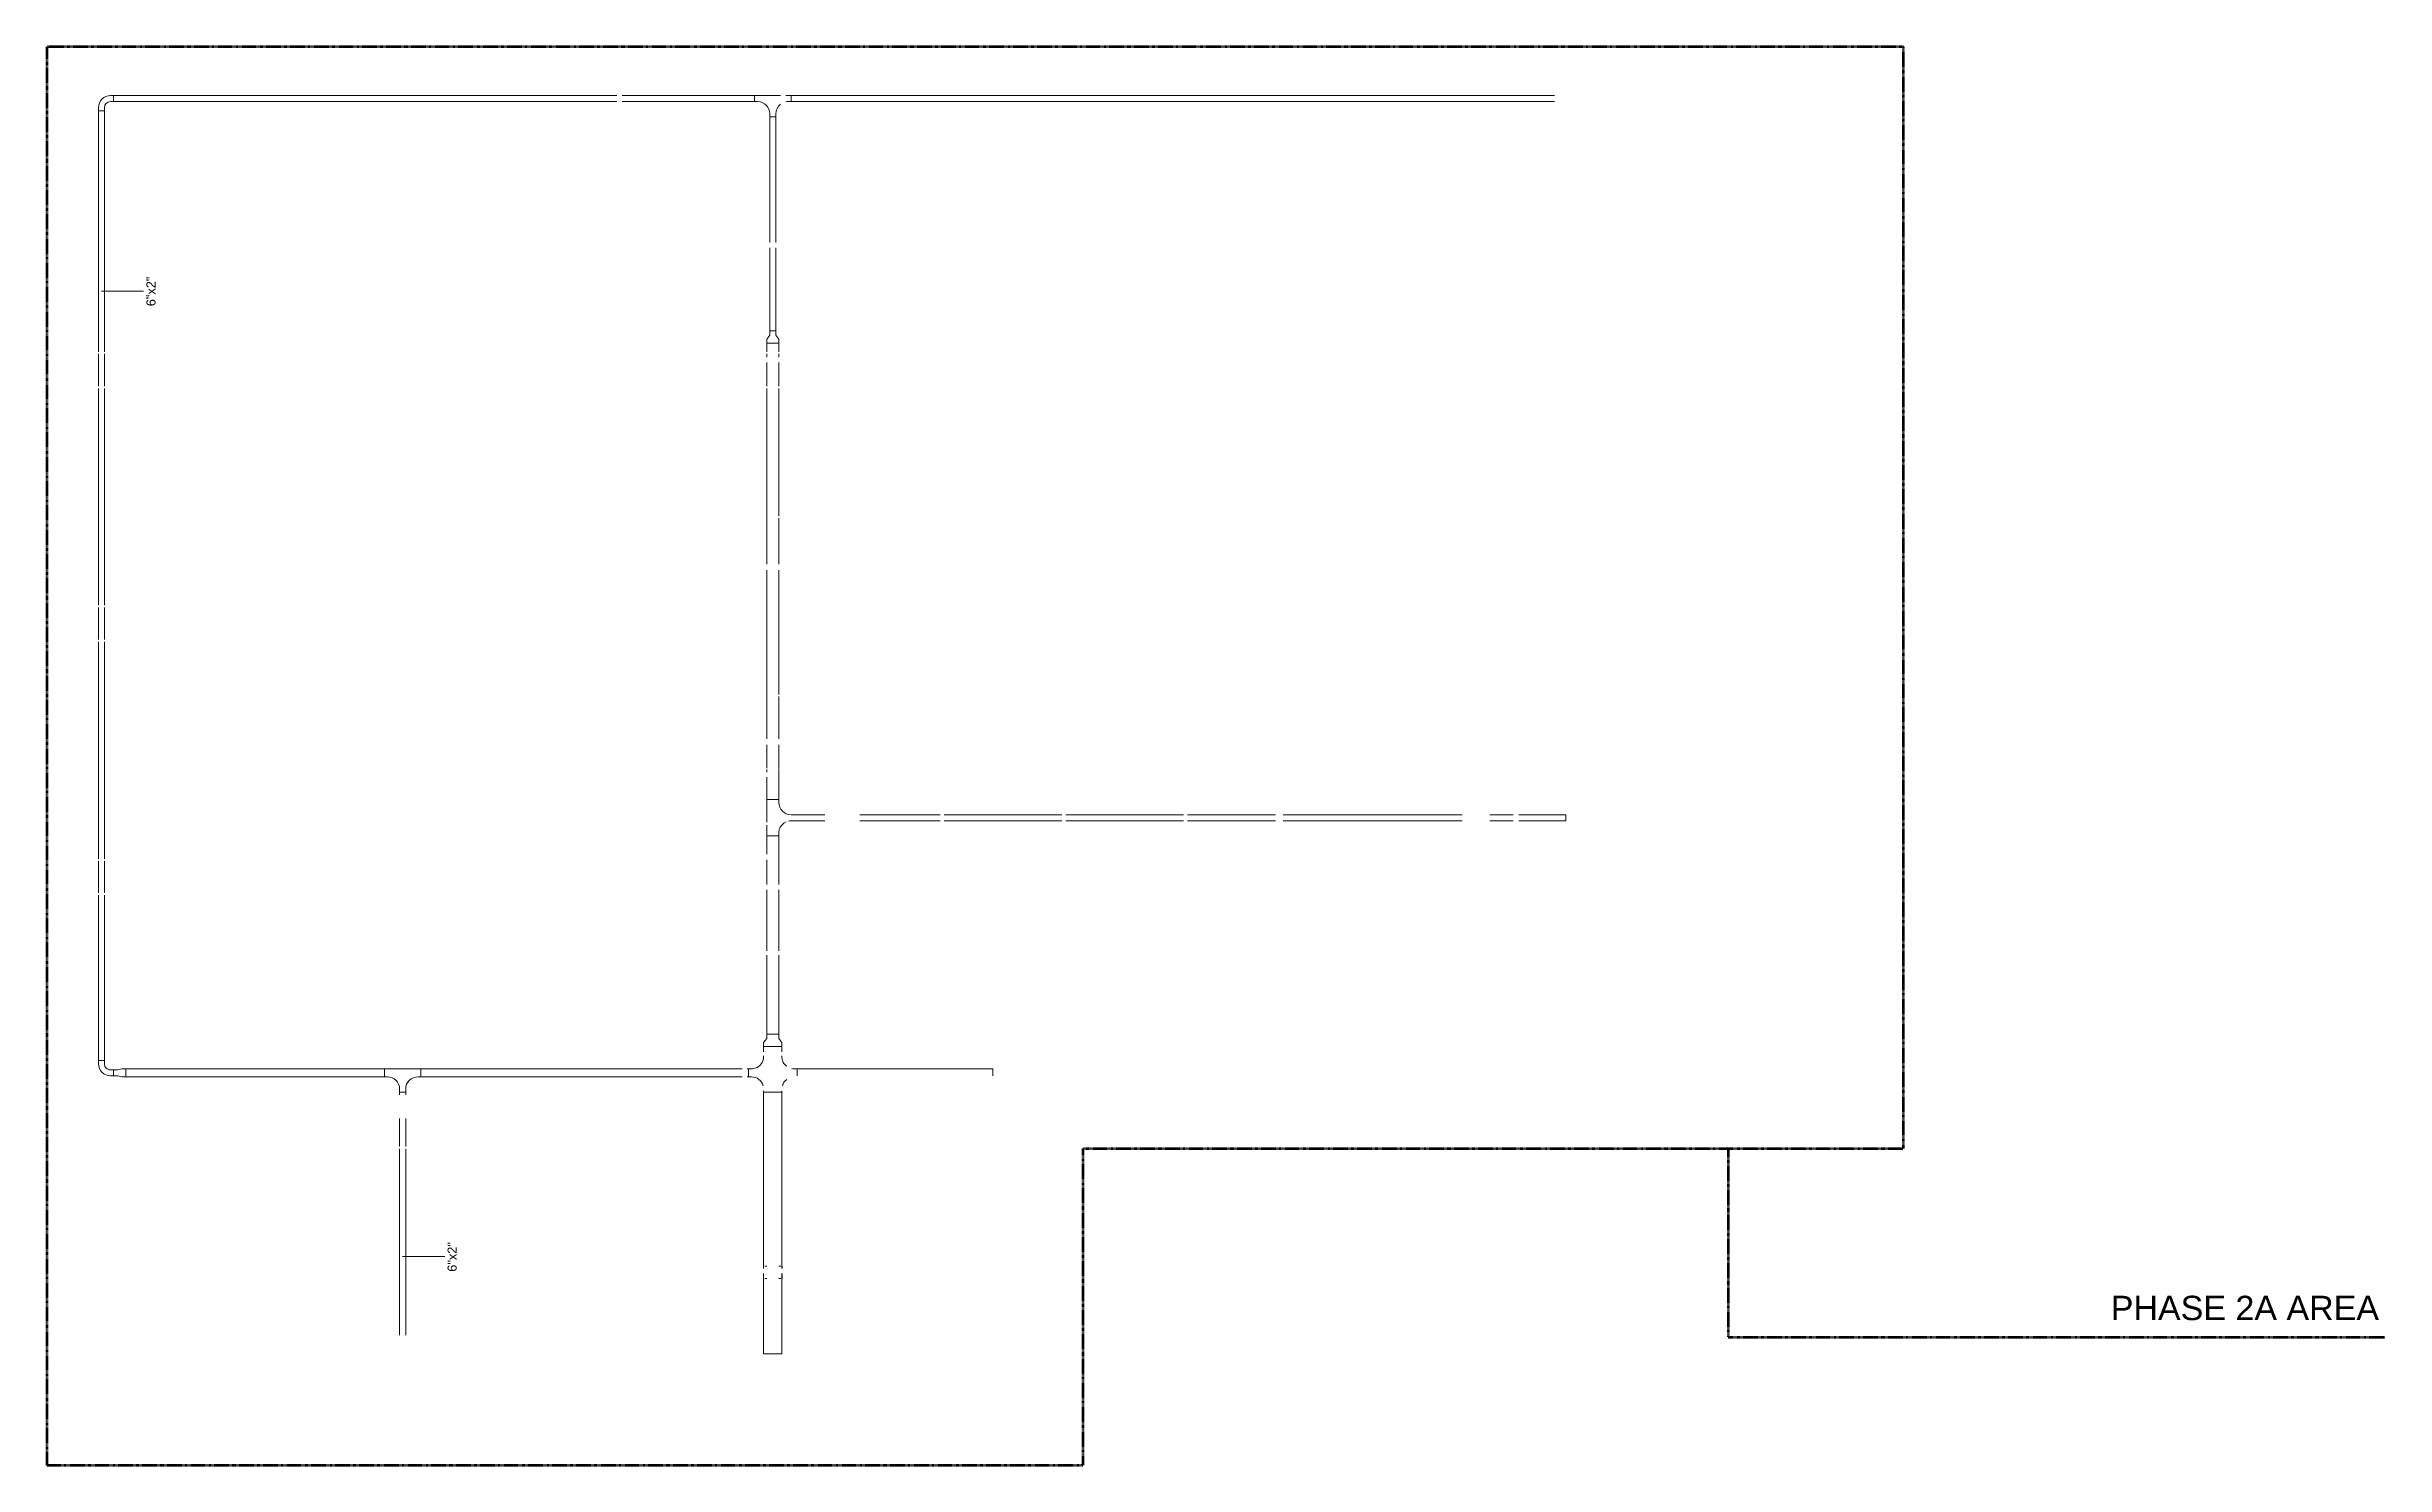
# Model space of a CAD drawing. Header units: inches. Extents: x -897 to 1409, y -556 to 843.
import ezdxf

# ---------------------------------------------------------------- set-up
doc = ezdxf.new("R2010")
doc.units = ezdxf.units.IN
doc.header["$MEASUREMENT"] = 0
doc.linetypes.add('Double Dash 3_8_', pattern=[1, 0.375, -0.125, 0.125, -0.125, 0.125, -0.125])
for name, color, linetype, lineweight in [('A-DETL', 90, 'Continuous', 9), ('E-CABL-TRAY', 211, 'Continuous', 9), ('E-CABL-TRAY-IDEN', 211, 'Continuous', 9), ('E-POWR-CNDT', 130, 'Continuous', 9), ('G-ANNO-TEXT', 231, 'Continuous', 9)]:
    doc.layers.add(name, color=color, linetype=linetype, lineweight=lineweight)
doc.styles.add('Arial', font='arial.ttf', dxfattribs={"height": 9})
doc.styles.add('Arial_1', font='arial.ttf', dxfattribs={"height": 24})

# ---------------------------------------------------------------- blocks, each defined once
blk = doc.blocks.new('Channel Horizontal Bend - Standard-643935-7TH FLOOR TELECOM OVERHEAD ROUTING PLAN')
at = {"layer": 'E-CABL-TRAY'}
for p, q in [((-12, 3), (-12, -3)), ((-9, 3), (-12, 3)), ((3, 12), (-3, 12)), ((-3, 9), (-3, 12)), ((3, 12), (3, 9)), ((-12, -3), (-9, -3))]:
    blk.add_line(p, q, dxfattribs=at)
for radius, end in [(6, 360), (12, 0)]:
    blk.add_arc((-9, 9), radius, 270, end, dxfattribs=at)
blk = doc.blocks.new('Channel Reducer - Standard-645861-7TH FLOOR TELECOM OVERHEAD ROUTING PLAN')
at = {"layer": 'E-CABL-TRAY'}
for p, q in [((0, 4), (0, -4)), ((4, 4), (0, 4)), ((4, 4), (8, 3)), ((8, 3), (12, 3)), ((12, -3), (12, 3)), ((0, -4), (4, -4)), ((8, -3), (4, -4)), ((12, -3), (8, -3))]:
    blk.add_line(p, q, dxfattribs=at)
blk = doc.blocks.new('Channel Horizontal Tee - 12_ Radius-642546-7TH FLOOR TELECOM OVERHEAD ROUTING PLAN')
at = {"layer": 'E-CABL-TRAY'}
for p, q in [((-18, -4), (-18, 4)), ((-18, 4), (18, 4)), ((18, 4), (18, -4)), ((-15, -4), (-18, -4)), ((-3, -19), (-3, -16)), ((3, -19), (-3, -19)), ((3, -16), (3, -19)), ((18, -4), (15, -4))]:
    blk.add_line(p, q, dxfattribs=at)
for centre, start, end in [((-15, -16), 360, 90), ((15, -16), 90, 180)]:
    blk.add_arc(centre, 12, start, end, dxfattribs=at)
blk = doc.blocks.new('Channel Horizontal Cross - 12_ Radius-594063-7TH FLOOR TELECOM OVERHEAD ROUTING PLAN')
at = {"layer": 'E-CABL-TRAY'}
for p, q in [((-4, 21), (-4, 24)), ((-4, 24), (4, 24)), ((4, 24), (4, 21)), ((-19, -9), (-19, 9)), ((-19, 9), (-17.6, 9)), ((16, 9), (16.6, 9)), ((-17.6, -9), (-19, -9)), ((4, -21), (4, -24)), ((16.6, -9), (16, -9)), ((4, -24), (-3.1, -24))]:
    blk.add_line(p, q, dxfattribs=at)
for centre, start, end in [((-16, 21), 285.7586, 360), ((16, 21), 180, 202.5), ((16, 21), 202.5, 213.75), ((16, 21), 213.75, 225), ((16, 21), 225, 258.75), ((16, 21), 258.75, 270), ((-16, -21), 37.3165, 74.2414), ((16, -21), 168.75, 180), ((16, -21), 135, 142.6835), ((16, -21), 123.75, 135), ((16, -21), 112.5, 123.75), ((16, -21), 101.25, 112.5), ((16, -21), 90, 101.25)]:
    blk.add_arc(centre, 12, start, end, dxfattribs=at)
blk = doc.blocks.new('Channel Reducer - Standard-645862-7TH FLOOR TELECOM OVERHEAD ROUTING PLAN')
at = {"layer": 'E-CABL-TRAY'}
for p, q in [((0, 9), (0, -9)), ((4, 9), (0, 9)), ((4, 9), (8, 6)), ((8, 6), (12, 6)), ((12, -6), (12, 6)), ((0, -9), (4, -9)), ((8, -6), (4, -9)), ((12, -6), (8, -6))]:
    blk.add_line(p, q, dxfattribs=at)
blk = doc.blocks.new('Channel Horizontal Tee - 12_ Radius-642547-7TH FLOOR TELECOM OVERHEAD ROUTING PLAN')
at = {"layer": 'E-CABL-TRAY'}
for p, q in [((-18, -3), (-18, 3)), ((-18, 3), (7.7, 3)), ((13, 3), (18, 3)), ((18, 3), (18, -3)), ((-15, -3), (-18, -3)), ((-3, -18), (-3, -15)), ((3, -18), (-3, -18)), ((3, -15), (3, -18)), ((18, -3), (15, -3))]:
    blk.add_line(p, q, dxfattribs=at)
for centre, start, end in [((-15, -15), 360, 90), ((15, -15), 127.961, 180), ((15, -15), 90, 99.4788)]:
    blk.add_arc(centre, 12, start, end, dxfattribs=at)
blk = doc.blocks.new('Channel Reducer - Standard-645863-7TH FLOOR TELECOM OVERHEAD ROUTING PLAN')
at = {"layer": 'E-CABL-TRAY'}
for p, q in [((0, 3), (0, -3)), ((4, 3), (0, 3)), ((4, 3), (8, 6)), ((8, 6), (12, 6)), ((12, -6), (12, 6)), ((0, -3), (4, -3)), ((8, -6), (4, -3)), ((12, -6), (8, -6))]:
    blk.add_line(p, q, dxfattribs=at)
blk = doc.blocks.new('Channel Horizontal Tee - 12_ Radius-642548-7TH FLOOR TELECOM OVERHEAD ROUTING PLAN')
at = {"layer": 'E-CABL-TRAY'}
for p, q in [((-18, -6), (-18, 6)), ((-18, 6), (-12.4, 6)), ((-11.9, 6), (-7.5, 6)), ((-4.4, 6), (18, 6)), ((18, 6), (18, -6)), ((-15, -6), (-18, -6)), ((-3, -20.7), (-3, -18)), ((3, -18), (3, -20.7)), ((18, -6), (15, -6))]:
    blk.add_line(p, q, dxfattribs=at)
for centre, start, end in [((-15, -18), 77.4502, 90), ((-15, -18), 24.1618, 75.171), ((-15, -18), 360, 12.5828), ((15, -18), 90, 179.9684)]:
    blk.add_arc(centre, 12, start, end, dxfattribs=at)
blk = doc.blocks.new('Conduit Sleeve - Wall - 4_ Conduit Sleeve-594979-7TH FLOOR TELECOM OVERHEAD ROUTING PLAN')
at = {"layer": 'E-POWR-CNDT'}
for p, q in [((-190.1, -361.7), (-190.1, -359.3)), ((-189.9, -359.3), (-190.1, -359.3)), ((-190.1, -371.3), (-190.1, -366.6)), ((-187.8, -359.3), (-188.8, -359.3)), ((-186.8, -359.3), (-187.8, -359.3)), ((-190.1, -371.3), (-189.9, -371.3)), ((-188.8, -371.3), (-187.8, -371.3)), ((-187.8, -371.3), (-186.8, -371.3))]:
    blk.add_line(p, q, dxfattribs=at)
blk = doc.blocks.new('Conduit Sleeve - Wall - 4_ Conduit Sleeve-V119-7TH FLOOR TELECOM OVERHEAD ROUTING PLAN')
at = {"layer": 'E-POWR-CNDT'}
for p, q in [((-173.9, -359.3), (-174.9, -359.3)), ((-173.3, -359.3), (-173.9, -359.3)), ((-172.9, -359.3), (-173.3, -359.3)), ((-171.7, -359.3), (-171.8, -359.3)), ((-171.7, -359.3), (-171.7, -361.7)), ((-171.7, -366.6), (-171.7, -371.3)), ((-174.9, -371.3), (-173.9, -371.3)), ((-173.9, -371.3), (-172.9, -371.3)), ((-171.8, -371.3), (-171.7, -371.3))]:
    blk.add_line(p, q, dxfattribs=at)

msp = doc.modelspace()

# ---------------------------------------------------------------- linework, layer by layer
at = {"layer": 'A-DETL', "linetype": 'Double Dash 3_8_', "lineweight": 140}
for p, q in [((934.1, 843.4), (-896.9, 843.4)), ((-896.9, 843.4), (-896.9, -555.6)), ((934.1, -243.2), (934.1, 843.4)), ((125.3, -243.2), (934.1, -243.2)), ((125.3, -555.6), (125.3, -243.2)), ((761.3, -243.2), (761.3, -429.2)), ((761.3, -429.2), (1409.3, -429.2)), ((-896.9, -555.6), (125.3, -555.6))]:
    msp.add_line(p, q, dxfattribs=at)
at = {"layer": 'E-CABL-TRAY'}
for p, q in [((-830.9, 795.3), (-830.9, 789.3)), ((-830.9, 795.3), (-334.8, 795.3)), ((-830.9, 789.3), (-334.8, 789.3)), ((-329.5, 795.3), (-198.9, 795.3)), ((-329.5, 789.3), (-198.9, 789.3)), ((-198.9, 789.3), (-198.9, 795.3)), ((-162.9, 795.3), (-162.9, 789.3)), ((-162.9, 795.3), (589.9, 795.3)), ((-162.9, 789.3), (589.9, 789.3)), ((-839.9, 780.3), (-845.9, 780.3)), ((-845.9, 780.3), (-845.9, 542.6)), ((-839.9, 780.3), (-839.9, 542.6)), ((-177.9, 774.3), (-183.9, 774.3)), ((-183.9, 774.3), (-183.9, 650.4)), ((-177.9, 774.3), (-177.9, 650.4)), ((-183.9, 645), (-183.9, 563.1)), ((-177.9, 645), (-177.9, 563.1)), ((-183.9, 563.1), (-177.9, 563.1)), ((-845.9, 540.4), (-845.9, 508.8)), ((-839.9, 540.4), (-839.9, 508.8)), ((-174.9, 551.1), (-186.9, 551.1)), ((-186.9, 542.6), (-186.9, 551.1)), ((-186.9, 537.4), (-186.9, 540.4)), ((-186.9, 508.8), (-186.9, 532)), ((-174.9, 542.6), (-174.9, 551.1)), ((-174.9, 537.4), (-174.9, 540.4)), ((-174.9, 508.8), (-174.9, 532)), ((-845.9, 506.5), (-845.9, 292.6)), ((-839.9, 506.5), (-839.9, 292.6)), ((-186.9, 492.8), (-186.9, 506.5)), ((-186.9, 372.9), (-186.9, 492.4)), ((-174.9, 492.8), (-174.9, 506.5)), ((-174.9, 380.5), (-174.9, 492.4)), ((-186.9, 333.1), (-186.9, 372.4)), ((-174.9, 372.9), (-174.9, 378.5)), ((-174.9, 333.1), (-174.9, 372.4)), ((-186.9, 292.4), (-186.9, 327.3)), ((-174.9, 292.4), (-174.9, 327.3)), ((-845.9, 290.4), (-845.9, 258.9)), ((-839.9, 290.4), (-839.9, 258.9)), ((-186.9, 284.5), (-186.9, 292)), ((-186.9, 196.4), (-186.9, 284.4)), ((-174.9, 204.7), (-174.9, 292)), ((-845.9, 256.6), (-845.9, 42.6)), ((-839.9, 256.6), (-839.9, 42.6)), ((-186.9, 160.7), (-186.9, 196)), ((-174.9, 196.4), (-174.9, 202.7)), ((-174.9, 160.7), (-174.9, 196)), ((-186.9, 131.9), (-186.9, 154.8)), ((-174.9, 131.1), (-174.9, 154.8)), ((-186.9, 128), (-186.9, 130.6)), ((-186.9, 101), (-186.9, 123.1)), ((-174.9, 101), (-174.9, 130.7)), ((-186.9, 101), (-174.9, 101)), ((-159.7, 86), (-129.7, 86)), ((-159.7, 80), (-129.7, 80)), ((-95.1, 86), (-15.8, 86)), ((-95.1, 80), (-15.8, 80)), ((-11.8, 86), (104.2, 86)), ((-11.8, 80), (104.2, 80)), ((108.2, 86), (224.2, 86)), ((108.2, 80), (224.2, 80)), ((228.2, 86), (315, 86)), ((228.2, 80), (315, 80)), ((322.4, 86), (499.1, 86)), ((322.4, 80), (499.1, 80)), ((526.1, 86), (549.4, 86)), ((526.1, 80), (549.4, 80)), ((554.8, 86), (601.1, 86)), ((554.8, 80), (601.1, 80)), ((601.1, 80), (601.1, 86)), ((-174.9, 65), (-186.9, 65)), ((-186.9, 49.7), (-186.9, 65)), ((-186.9, 46.9), (-186.9, 49.7)), ((-174.9, 17.3), (-174.9, 65)), ((-845.9, 40.4), (-845.9, 8.9)), ((-839.9, 40.4), (-839.9, 8.9)), ((-186.9, 17.3), (-186.9, 41.5)), ((-845.9, 6.6), (-845.9, -156.6)), ((-839.9, 6.6), (-839.9, -156.6)), ((-186.9, -48.4), (-186.9, 11.9)), ((-174.9, -48.4), (-174.9, 11.9)), ((-186.9, -130.6), (-186.9, -52.6)), ((-174.9, -130.6), (-174.9, -52.6)), ((-186.9, -130.6), (-174.9, -130.6)), ((-845.9, -156.6), (-839.9, -156.6)), ((-171.9, -142.6), (-189.9, -142.6)), ((-189.9, -142.6), (-189.9, -147.8)), ((-171.9, -142.6), (-171.9, -147.8)), ((-818.9, -164.6), (-818.9, -172.6)), ((-563.9, -164.6), (-818.9, -164.6)), ((-563.9, -172.6), (-818.9, -172.6)), ((-563.9, -172.6), (-563.9, -164.6)), ((-527.9, -164.6), (-527.9, -172.6)), ((-527.9, -164.6), (-211, -164.6)), ((-527.9, -172.6), (-211, -172.6)), ((-206.1, -164.6), (-204.9, -164.6)), ((-206.1, -172.6), (-204.9, -172.6)), ((-204.9, -172.6), (-204.9, -164.6)), ((-156.9, -164.6), (-156.9, -171.7)), ((-156.9, -164.6), (36.1, -164.6)), ((36.1, -171.7), (36.1, -164.6)), ((-542.9, -187.6), (-548.9, -187.6)), ((-548.9, -187.6), (-548.9, -190.2)), ((-542.9, -187.6), (-542.9, -190.2)), ((-171.9, -187.6), (-189.9, -187.6)), ((-189.9, -187.6), (-189.9, -361.7)), ((-171.9, -187.6), (-171.9, -361.7)), ((-548.9, -213.6), (-548.9, -241.1)), ((-542.9, -213.6), (-542.9, -241.1)), ((-548.9, -243.4), (-548.9, -427.4)), ((-542.9, -243.4), (-542.9, -427.4)), ((-189.9, -366.6), (-189.9, -445.6)), ((-171.9, -366.6), (-171.9, -445.6)), ((-189.9, -445.6), (-171.9, -445.6))]:
    msp.add_line(p, q, dxfattribs=at)
at = {"layer": 'E-CABL-TRAY-IDEN'}
for p, q in [((-842.9, 602.3), (-801.4, 602.3)), ((-545.9, -349.9), (-504.4, -349.9))]:
    msp.add_line(p, q, dxfattribs=at)

# ---------------------------------------------------------------- block references
at = {"layer": 'E-CABL-TRAY'}
for name, p, rotation in [('Channel Horizontal Bend - Standard-643935-7TH FLOOR TELECOM OVERHEAD ROUTING PLAN', (-842.9, 792.3), 180), ('Channel Reducer - Standard-645863-7TH FLOOR TELECOM OVERHEAD ROUTING PLAN', (-180.9, 563.1), 270), ('Channel Horizontal Tee - 12_ Radius-642548-7TH FLOOR TELECOM OVERHEAD ROUTING PLAN', (-180.9, 83), 90), ('Channel Reducer - Standard-645862-7TH FLOOR TELECOM OVERHEAD ROUTING PLAN', (-180.9, -142.6), 90), ('Channel Horizontal Bend - Standard-643935-7TH FLOOR TELECOM OVERHEAD ROUTING PLAN', (-842.9, -168.6), 270), ('Channel Horizontal Cross - 12_ Radius-594063-7TH FLOOR TELECOM OVERHEAD ROUTING PLAN', (-180.9, -168.6), 90), ('Channel Reducer - Standard-645861-7TH FLOOR TELECOM OVERHEAD ROUTING PLAN', (-818.9, -168.6), 180)]:
    msp.add_blockref(name, p, dxfattribs=dict(at, rotation=rotation))
for name, p in [('Channel Horizontal Tee - 12_ Radius-642547-7TH FLOOR TELECOM OVERHEAD ROUTING PLAN', (-180.9, 792.3)), ('Channel Horizontal Tee - 12_ Radius-642546-7TH FLOOR TELECOM OVERHEAD ROUTING PLAN', (-545.9, -168.6))]:
    msp.add_blockref(name, p, dxfattribs=at)
at = {"layer": 'E-POWR-CNDT'}
for name in ['Conduit Sleeve - Wall - 4_ Conduit Sleeve-594979-7TH FLOOR TELECOM OVERHEAD ROUTING PLAN', 'Conduit Sleeve - Wall - 4_ Conduit Sleeve-V119-7TH FLOOR TELECOM OVERHEAD ROUTING PLAN']:
    msp.add_blockref(name, (0, 0), dxfattribs=at)

# ---------------------------------------------------------------- texts
at = {"layer": 'E-CABL-TRAY-IDEN', "char_height": 9, "width": 35.754, "attachment_point": 1, "rotation": 90, "style": 'Arial'}
for insert in [(-798.6, 587.5), (-501.6, -364.8)]:
    msp.add_mtext('6"x2"', dxfattribs=dict(at, insert=insert))
at = {"layer": 'G-ANNO-TEXT', "color": 7, "insert": (1138.6, -388.5), "char_height": 24, "width": 318.756, "attachment_point": 1, "style": 'Arial_1'}
msp.add_mtext('PHASE 2A AREA', dxfattribs=at)

doc.saveas('drawing.dxf')
